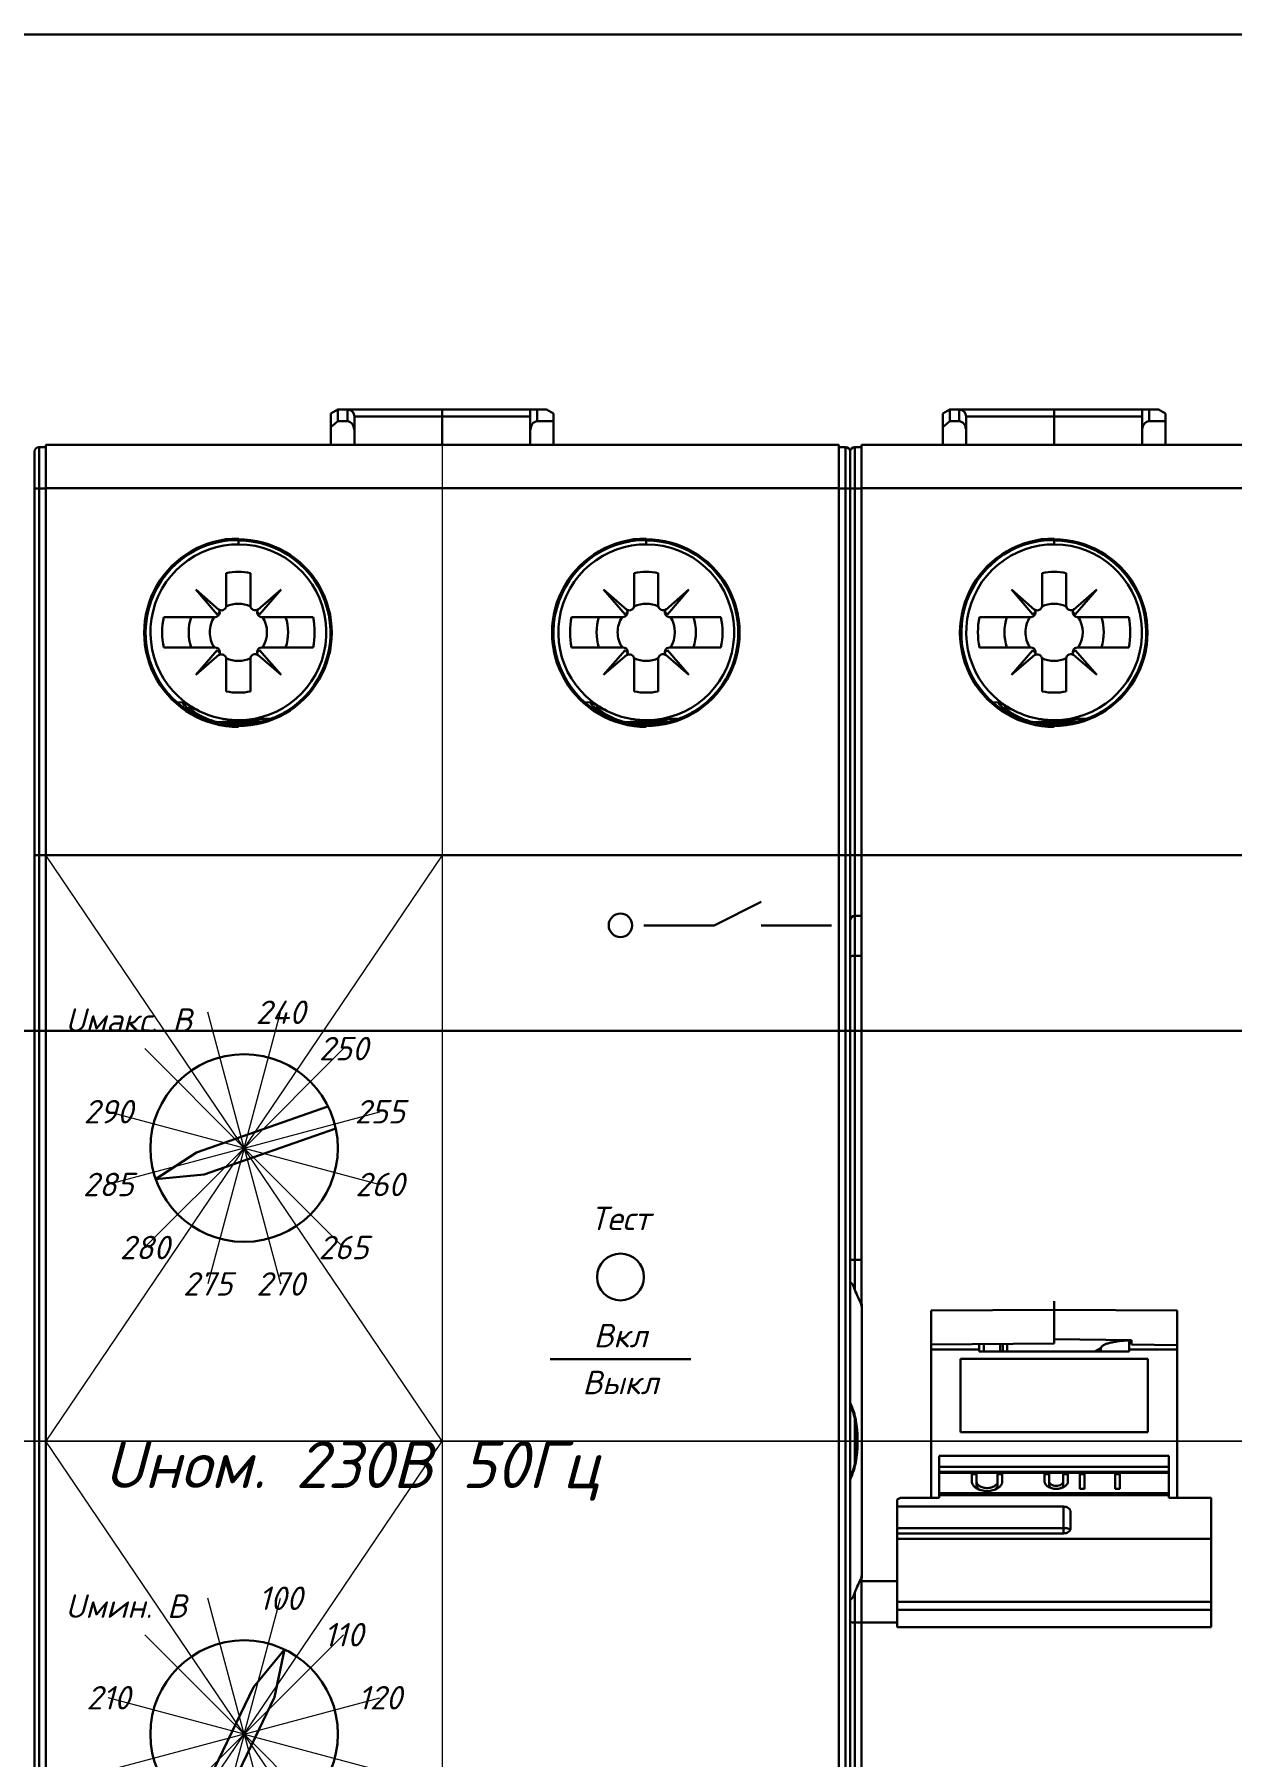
# Model space of a CAD drawing. Header units: millimetres. Extents: x 0 to 53000, y -591 to 24400.
# Drawn here: x 11550.1 to 11601.2, y 3008.4 to 3081.8 of the extents above; entities that cross this region are included whole.
import ezdxf
from ezdxf.enums import TextEntityAlignment as Align

# ---------------------------------------------------------------- set-up
doc = ezdxf.new("R2010")
doc.units = ezdxf.units.MM
doc.layers.add('КК перф 40х60', color=6, linetype='Continuous', lineweight=30)
doc.layers.add('Основная', color=7, linetype='Continuous', lineweight=30)
doc.layers.add('Привязки', color=2, linetype='Continuous', lineweight=0, plot=False, transparency=0.8)
doc.styles.add('текст', font='isocpeui.ttf')

# ---------------------------------------------------------------- blocks, each defined once
blk = doc.blocks.new('*U127')
at = {"layer": 'Привязки'}
blk.add_line((0, -2.5), (0, 3.5), dxfattribs=at)
blk = doc.blocks.new('*U128')
at = {"layer": 'Привязки', "color": 0, "linetype": 'ByBlock', "lineweight": -2, "transparency": 16777216}
blk.add_blockref('*U127', (8.945, 14.998), dxfattribs=at)
for p, rotation in [((7.696, 14.664), 30), ((10.194, 14.664), 330.0000000000001), ((6.781, 13.749), 60.00000000000001), ((11.109, 13.749), 300.0000000000001), ((6.447, 12.5), 90.00000000000001), ((6.781, 11.251), 120), ((7.696, 10.336), 150), ((11.109, 11.251), 240), ((11.443, 12.5), 270), ((10.194, 10.336), 210), ((8.945, 10.002), 180)]:
    blk.add_blockref('*U127', p, dxfattribs=dict(at, rotation=rotation))
blk = doc.blocks.new('*U125')
at = {"layer": 'Привязки'}
blk.add_line((0, -2.5), (0, 3.5), dxfattribs=at)
blk = doc.blocks.new('*U126')
at = {"layer": 'Привязки', "color": 0, "linetype": 'ByBlock', "lineweight": -2, "transparency": 16777216}
blk.add_blockref('*U125', (8.945, 14.998), dxfattribs=at)
for p, rotation in [((7.696, 14.664), 30), ((10.194, 14.664), 330.0000000000001), ((6.781, 13.749), 60.00000000000001), ((11.109, 13.749), 300.0000000000001), ((6.447, 12.5), 90.00000000000001), ((6.781, 11.251), 120), ((7.696, 10.336), 150), ((11.109, 11.251), 240), ((11.443, 12.5), 270), ((10.194, 10.336), 210), ((8.945, 10.002), 180)]:
    blk.add_blockref('*U125', p, dxfattribs=dict(at, rotation=rotation))
blk = doc.blocks.new('УЗМ')
at = {"layer": 'Основная', "linetype": 'Continuous'}
for p, q in [((12.95, 44), (12.65, 43.827)), ((12.65, 42.5), (12.65, 43.827)), ((12.95, 43.5), (12.65, 43.255)), ((12.95, 43.5), (12.95, 44)), ((21.85, 44), (12.95, 44)), ((12.95, 43.5), (13.35, 43.5)), ((13.35, 43.5), (13.35, 44)), ((13.65, 42.5), (13.65, 43.7)), ((21.15, 43.7), (13.65, 43.7)), ((17.4, 42.5), (17.4, 44)), ((21.15, 42.5), (21.15, 44)), ((21.45, 44), (21.45, 43.5)), ((21.45, 43.5), (22.15, 43.5)), ((22.15, 43.827), (21.85, 44)), ((22.15, 42.5), (22.15, 43.827)), ((0, 42.2), (0, 0)), ((0.2, 42.4), (0.2, 0)), ((0.2, 42.4), (0.49, 42.4)), ((0.49, 0), (0.49, 42.5)), ((16.91, 42.5), (0.49, 42.5)), ((34.31, 42.5), (17.89, 42.5)), ((34.31, 5.739), (34.31, 42.5)), ((34.6, 42.4), (34.31, 42.4)), ((34.6, 0), (34.6, 42.4)), ((34.8, -42.2), (34.8, 42.2)), ((0.2, 40.633), (0.49, 40.633)), ((17.4, 40.64), (0.49, 40.64)), ((34.31, 40.64), (17.4, 40.64)), ((34.6, 40.633), (34.31, 40.633)), ((8.7, 38.433), (8.353, 38.427)), ((8.7, 38.416), (8.7, 38.468)), ((8.7, 38.416), (8.7, 38.25)), ((26.1, 38.433), (25.753, 38.427)), ((26.1, 38.416), (26.1, 38.468)), ((26.1, 38.416), (26.1, 38.25)), ((8.185, 35.635), (8.185, 37.023)), ((9.215, 37.023), (9.215, 35.636)), ((25.585, 35.635), (25.585, 37.023)), ((26.615, 37.023), (26.615, 35.636)), ((6.879, 36.321), (7.798, 35.26)), ((7.87, 35.462), (6.879, 36.321)), ((10.521, 36.321), (9.529, 35.461)), ((9.602, 35.26), (10.521, 36.321)), ((24.279, 36.321), (25.198, 35.26)), ((25.27, 35.462), (24.279, 36.321)), ((27.921, 36.321), (26.929, 35.461)), ((27.002, 35.26), (27.921, 36.321)), ((7.798, 35.26), (7.904, 35.365)), ((9.496, 35.366), (9.602, 35.26)), ((25.198, 35.26), (25.304, 35.365)), ((26.896, 35.366), (27.002, 35.26)), ((5.516, 35.15), (7.704, 35.15)), ((9.695, 35.15), (11.886, 35.15)), ((22.916, 35.15), (25.104, 35.15)), ((27.095, 35.15), (29.286, 35.15)), ((7.712, 33.85), (5.516, 33.85)), ((11.886, 33.85), (9.695, 33.85)), ((25.112, 33.85), (22.916, 33.85)), ((29.286, 33.85), (27.095, 33.85)), ((7.798, 33.74), (6.879, 32.679)), ((6.879, 32.679), (7.886, 33.552)), ((7.911, 33.628), (7.798, 33.74)), ((8.185, 33.358), (8.185, 31.977)), ((9.215, 33.364), (9.215, 31.977)), ((9.602, 33.74), (9.496, 33.634)), ((9.529, 33.539), (10.521, 32.679)), ((10.521, 32.679), (9.602, 33.74)), ((25.198, 33.74), (24.279, 32.679)), ((24.279, 32.679), (25.286, 33.552)), ((25.311, 33.628), (25.198, 33.74)), ((25.585, 33.358), (25.585, 31.977)), ((26.615, 33.364), (26.615, 31.977)), ((27.002, 33.74), (26.896, 33.634)), ((26.929, 33.539), (27.921, 32.679)), ((27.921, 32.679), (27.002, 33.74)), ((6.085, 31.513), (6.333, 31.509)), ((6.928, 30.998), (6.816, 31)), ((23.485, 31.513), (23.733, 31.509)), ((24.328, 30.998), (24.216, 31)), ((7.411, 30.771), (7.341, 30.773)), ((8.7, 30.727), (7.795, 30.666)), ((8.7, 30.645), (8.076, 30.604)), ((8.7, 30.75), (8.7, 30.727)), ((8.7, 30.645), (8.7, 30.727)), ((8.7, 30.645), (9.497, 30.652)), ((8.7, 30.5), (8.7, 30.645)), ((8.895, 30.587), (8.7, 30.585)), ((10.083, 30.812), (9.627, 30.808)), ((24.811, 30.771), (24.741, 30.773)), ((26.1, 30.727), (25.195, 30.666)), ((26.1, 30.645), (25.476, 30.604)), ((26.1, 30.75), (26.1, 30.727)), ((26.1, 30.645), (26.1, 30.727)), ((26.1, 30.645), (26.897, 30.652)), ((26.1, 30.5), (26.1, 30.645)), ((26.295, 30.587), (26.1, 30.585)), ((27.483, 30.812), (27.027, 30.808)), ((0.2, 24.997), (0.49, 24.997)), ((17.4, 25), (0.49, 25)), ((34.31, 25), (17.4, 25)), ((34.6, 24.997), (34.31, 24.997)), ((0, 0), (0, -42.2)), ((0.2, 0), (0.2, -42.4)), ((0.49, -42.5), (0.49, 0)), ((34.6, -42.4), (34.6, 0)), ((34.31, -42.5), (34.31, -5.739))]:
    blk.add_line(p, q, dxfattribs=at)
at = {"layer": 'Основная'}
for p, q in [((16.91, 42.5), (17.89, 42.5)), ((34.31, -42.5), (34.31, 42.5)), ((29, 22), (31, 23)), ((26, 22), (29, 22)), ((31, 22), (34, 22)), ((6.91, 12.316), (12.522, 14.277)), ((7.24, 11.372), (12.857, 13.335)), ((5.17, 11.177), (6.91, 12.316)), ((5.17, 11.177), (7.24, 11.372)), ((22, 3.5), (28, 3.5)), ((10.665, -8.889), (9.342, -10.492)), ((10.665, -8.889), (10.243, -10.925)), ((9.342, -10.492), (6.765, -15.855)), ((10.243, -10.925), (7.669, -16.284))]:
    blk.add_line(p, q, dxfattribs=at)
at = {"layer": 'Основная', "linetype": 'Continuous'}
for points in [[(6.944, 31.019), (6.908, 31.041), (6.874, 31.062), (6.844, 31.082), (6.816, 31.101), (6.791, 31.119), (6.768, 31.135), (6.748, 31.151), (6.731, 31.164), (6.716, 31.177), (6.703, 31.187), (6.692, 31.197), (6.684, 31.204), (6.678, 31.21), (6.675, 31.214), (6.674, 31.214)], [(7.465, 30.77), (7.399, 30.795), (7.337, 30.821), (7.278, 30.846), (7.221, 30.872), (7.168, 30.897), (7.117, 30.923), (7.069, 30.947), (7.025, 30.972), (6.983, 30.996), (6.944, 31.019)], [(24.344, 31.019), (24.308, 31.041), (24.274, 31.062), (24.244, 31.082), (24.216, 31.101), (24.191, 31.119), (24.168, 31.135), (24.148, 31.151), (24.131, 31.164), (24.116, 31.177), (24.103, 31.187), (24.092, 31.197), (24.084, 31.204), (24.078, 31.21), (24.075, 31.214), (24.074, 31.214)], [(24.865, 30.77), (24.799, 30.795), (24.737, 30.821), (24.678, 30.846), (24.621, 30.872), (24.568, 30.897), (24.517, 30.923), (24.469, 30.947), (24.425, 30.972), (24.383, 30.996), (24.344, 31.019)], [(7.605, 30.722), (7.533, 30.746), (7.465, 30.77)], [(8.7, 30.547), (8.611, 30.549), (8.502, 30.554), (8.397, 30.561), (8.296, 30.572), (8.198, 30.585), (8.103, 30.599), (8.012, 30.616), (7.924, 30.635), (7.839, 30.655), (7.758, 30.676), (7.68, 30.698), (7.605, 30.722)], [(25.005, 30.722), (24.933, 30.746), (24.865, 30.77)], [(26.1, 30.547), (26.011, 30.549), (25.902, 30.554), (25.797, 30.561), (25.696, 30.572), (25.598, 30.585), (25.503, 30.599), (25.412, 30.616), (25.324, 30.635), (25.239, 30.655), (25.158, 30.676), (25.08, 30.698), (25.005, 30.722)]]:
    blk.add_lwpolyline(points, dxfattribs=at)
at = {"layer": 'Основная'}
for centre, radius in [((25, 22), 0.5), ((8.945, 12.5), 4), ((25, 7), 1), ((8.946, -12.497), 4)]:
    blk.add_circle(centre, radius, dxfattribs=at)
at = {"layer": 'Основная', "linetype": 'Continuous'}
for centre, radius, start, end in [((13.35, 43.7), 0.3, 0, 90), ((0.2, 42.2), 0.2, 90, 180), ((0.2, 42.2), 0.2, 98.02144, 100.1321), ((34.6, 42.2), 0.2, 0, 90), ((8.7, 34.5), 3.75, 270, 237.51056), ((26.1, 34.5), 3.75, 270, 237.51056), ((8.7, 34.5), 2.575, 78.46304, 101.53696), ((26.1, 34.5), 2.575, 78.46304, 101.53696), ((7.704, 35.35), 0.2, 270, 45.43869), ((7.985, 35.635), 0.2, 225.43869, 0), ((8.7, 34.5), 1.22, 65.03079, 114.96921), ((9.415, 35.636), 0.2, 180, 314.427), ((9.695, 35.35), 0.2, 134.427, 270), ((25.104, 35.35), 0.2, 270, 45.43869), ((25.385, 35.635), 0.2, 225.43869, 0), ((26.1, 34.5), 1.22, 65.03079, 114.96921), ((26.815, 35.636), 0.2, 180, 314.427), ((27.095, 35.35), 0.2, 134.427, 270), ((8.7, 34.5), 3.25, 168.46304, 191.53696), ((8.7, 34.5), 2.119, 162.13907, 197.86093), ((8.7, 34.5), 1.22, 147.80605, 180), ((8.7, 34.5), 1.22, 327.80605, 32.19395), ((8.7, 34.5), 2.119, 342.13907, 17.86093), ((8.7, 34.5), 3.251, 348.46772, 11.53228), ((26.1, 34.5), 3.25, 168.46304, 191.53696), ((26.1, 34.5), 2.119, 162.13907, 197.86093), ((26.1, 34.5), 1.22, 147.80605, 180), ((26.1, 34.5), 1.22, 327.80605, 32.19395), ((26.1, 34.5), 2.119, 342.13907, 17.86093), ((26.1, 34.5), 3.251, 348.46772, 11.53228), ((8.7, 34.5), 1.22, 180, 212.19395), ((7.712, 33.65), 0.2, 313.08205, 90), ((9.695, 33.65), 0.2, 90, 225.573), ((26.1, 34.5), 1.22, 180, 212.19395), ((25.112, 33.65), 0.2, 313.08205, 90), ((27.095, 33.65), 0.2, 90, 225.573), ((7.985, 33.358), 0.2, 0, 133.08205), ((8.7, 34.5), 1.22, 245.03079, 294.96921), ((9.415, 33.364), 0.2, 45.573, 180), ((25.385, 33.358), 0.2, 0, 133.08205), ((26.1, 34.5), 1.22, 245.03079, 294.96921), ((26.815, 33.364), 0.2, 45.573, 180), ((8.7, 34.5), 2.575, 258.46304, 281.53696), ((26.1, 34.5), 2.575, 258.46304, 281.53696), ((8.7, 34.5), 3.75, 237.51022, 270), ((26.1, 34.5), 3.75, 237.51022, 270), ((8.658, 33.987), 3.432, 248.4437, 251.06132), ((8.724, 34.255), 3.709, 269.09485, 269.62687), ((26.058, 33.987), 3.432, 248.4437, 251.06132), ((26.124, 34.255), 3.709, 269.09485, 269.62687)]:
    blk.add_arc(centre, radius, start, end, dxfattribs=at)
for centre, major_axis, ratio, start_param, end_param in [((13.35, 43.076), (0, 0.424), 0.707107, -1.570796, 0), ((21.45, 43.076), (0, -0.424), 0.707107, 3.141593, 4.712389), ((8.704, 34.482), (-0.962, 3.843), 0.999989, -0.244062, 2.364686), ((8.7, 34.482), (0, 4.018), 0.99999, 0, 3.141593), ((8.7, 34.484), (0, 3.984), 0.999992, -3.141593, 0), ((8.698, 34.484), (0.488, 3.901), 0.999992, -2.464465, 0.123964), ((26.104, 34.482), (-0.962, 3.843), 0.999989, -0.244062, 2.364686), ((26.1, 34.482), (0, 4.018), 0.99999, 0, 3.141593), ((26.1, 34.484), (0, 3.984), 0.999992, -3.141593, 0), ((26.098, 34.484), (0.488, 3.901), 0.999992, -2.464465, 0.123964), ((8.693, 34.14), (0.075, 3.606), 0.995002, 2.648644, 2.797291), ((26.093, 34.14), (0.075, 3.606), 0.995002, 2.648644, 2.797291)]:
    blk.add_ellipse(centre, major_axis=major_axis, ratio=ratio, start_param=start_param, end_param=end_param, dxfattribs=at)
for points, knots in [([(0, 40.619), (0, 40.619), (0.001, 40.62), (0.004, 40.622), (0.009, 40.623), (0.019, 40.625), (0.036, 40.627), (0.06, 40.629), (0.09, 40.63), (0.124, 40.632), (0.161, 40.632), (0.187, 40.633), (0.2, 40.633)], [0, 0, 0, 0, 0.008294, 0.024077, 0.048626, 0.082035, 0.174467, 0.298258, 0.448803, 0.620399, 0.806492, 1, 1, 1, 1]), ([(34.8, 40.619), (34.8, 40.619), (34.799, 40.62), (34.796, 40.622), (34.791, 40.623), (34.781, 40.625), (34.764, 40.627), (34.74, 40.629), (34.71, 40.63), (34.676, 40.632), (34.639, 40.632), (34.613, 40.633), (34.6, 40.633)], [0, 0, 0, 0, 0.008294, 0.024077, 0.048626, 0.082035, 0.174467, 0.298258, 0.448803, 0.620399, 0.806492, 1, 1, 1, 1]), ([(6.333, 31.509), (6.331, 31.509), (6.327, 31.509), (6.323, 31.507), (6.32, 31.504), (6.319, 31.499), (6.319, 31.494), (6.321, 31.487), (6.325, 31.479), (6.333, 31.466), (6.346, 31.447), (6.368, 31.421), (6.396, 31.391), (6.43, 31.357), (6.471, 31.32), (6.537, 31.263), (6.635, 31.186), (6.772, 31.091), (6.874, 31.029), (6.928, 30.998)], [0, 0, 0, 0, 0.007018, 0.012553, 0.017389, 0.022644, 0.029231, 0.037639, 0.048102, 0.06074, 0.092744, 0.133867, 0.184095, 0.243299, 0.311264, 0.3877, 0.564453, 0.769976, 1, 1, 1, 1]), ([(6.686, 31.337), (6.642, 31.36), (6.579, 31.393), (6.501, 31.435), (6.453, 31.46), (6.413, 31.481), (6.379, 31.496), (6.354, 31.505), (6.339, 31.509), (6.333, 31.509)], [0, 0, 0, 0, 0.379747, 0.538845, 0.676267, 0.791342, 0.883621, 0.952977, 1, 1, 1, 1]), ([(6.669, 31.211), (6.661, 31.218), (6.645, 31.232), (6.625, 31.252), (6.61, 31.269), (6.599, 31.283), (6.593, 31.294), (6.591, 31.301), (6.59, 31.305), (6.591, 31.308), (6.594, 31.311), (6.597, 31.312), (6.6, 31.313), (6.601, 31.313)], [0, 0, 0, 0, 0.240117, 0.4434, 0.609549, 0.738805, 0.832444, 0.867128, 0.895132, 0.918769, 0.941698, 0.967862, 1, 1, 1, 1]), ([(6.601, 31.313), (6.604, 31.313), (6.61, 31.313), (6.626, 31.31), (6.652, 31.303), (6.689, 31.29), (6.734, 31.271), (6.789, 31.248), (6.878, 31.209), (6.949, 31.178), (7, 31.158)], [0, 0, 0, 0, 0.019291, 0.044246, 0.111993, 0.203835, 0.319392, 0.457899, 0.618335, 1, 1, 1, 1]), ([(7.397, 30.795), (7.315, 30.828), (7.162, 30.895), (6.957, 31.006), (6.814, 31.098), (6.723, 31.166), (6.686, 31.196), (6.669, 31.211)], [0, 0, 0, 0, 0.31596, 0.595391, 0.826826, 0.921237, 1, 1, 1, 1]), ([(7.538, 30.718), (7.536, 30.718), (7.532, 30.718), (7.522, 30.72), (7.506, 30.724), (7.485, 30.729), (7.461, 30.736), (7.436, 30.743), (7.401, 30.753), (7.357, 30.768), (7.302, 30.786), (7.247, 30.806), (7.192, 30.827), (7.117, 30.856), (7.024, 30.897), (6.913, 30.949), (6.803, 31.006), (6.731, 31.046), (6.696, 31.067)], [0, 0, 0, 0, 0.005458, 0.013291, 0.03389, 0.058559, 0.085593, 0.114115, 0.143649, 0.204724, 0.267565, 0.331589, 0.39648, 0.46205, 0.594753, 0.729025, 0.864326, 1, 1, 1, 1]), ([(8.821, 30.586), (8.903, 30.586), (9.07, 30.594), (9.402, 30.629), (9.817, 30.715), (10.304, 30.886), (10.613, 31.047), (10.762, 31.138)], [0, 0, 0, 0, 0.121776, 0.244126, 0.491017, 0.74288, 1, 1, 1, 1]), ([(23.733, 31.509), (23.731, 31.509), (23.727, 31.509), (23.723, 31.507), (23.72, 31.504), (23.719, 31.499), (23.719, 31.494), (23.721, 31.487), (23.725, 31.479), (23.733, 31.466), (23.746, 31.447), (23.768, 31.421), (23.796, 31.391), (23.83, 31.357), (23.871, 31.32), (23.937, 31.263), (24.035, 31.186), (24.172, 31.091), (24.274, 31.029), (24.328, 30.998)], [0, 0, 0, 0, 0.007018, 0.012553, 0.017389, 0.022644, 0.029231, 0.037639, 0.048102, 0.06074, 0.092744, 0.133867, 0.184095, 0.243299, 0.311264, 0.3877, 0.564453, 0.769976, 1, 1, 1, 1]), ([(24.086, 31.337), (24.042, 31.36), (23.979, 31.393), (23.901, 31.435), (23.853, 31.46), (23.813, 31.481), (23.779, 31.496), (23.754, 31.505), (23.739, 31.509), (23.733, 31.509)], [0, 0, 0, 0, 0.379747, 0.538845, 0.676267, 0.791342, 0.883621, 0.952977, 1, 1, 1, 1]), ([(24.069, 31.211), (24.061, 31.218), (24.045, 31.232), (24.025, 31.252), (24.01, 31.269), (23.999, 31.283), (23.993, 31.294), (23.991, 31.301), (23.99, 31.305), (23.991, 31.308), (23.994, 31.311), (23.997, 31.312), (24, 31.313), (24.001, 31.313)], [0, 0, 0, 0, 0.240117, 0.4434, 0.609549, 0.738805, 0.832444, 0.867128, 0.895132, 0.918769, 0.941698, 0.967862, 1, 1, 1, 1]), ([(24.001, 31.313), (24.004, 31.313), (24.01, 31.313), (24.026, 31.31), (24.052, 31.303), (24.089, 31.29), (24.134, 31.271), (24.189, 31.248), (24.278, 31.209), (24.349, 31.178), (24.4, 31.158)], [0, 0, 0, 0, 0.019291, 0.044246, 0.111993, 0.203835, 0.319392, 0.457899, 0.618335, 1, 1, 1, 1]), ([(24.797, 30.795), (24.715, 30.828), (24.562, 30.895), (24.357, 31.006), (24.214, 31.098), (24.123, 31.166), (24.086, 31.196), (24.069, 31.211)], [0, 0, 0, 0, 0.31596, 0.595391, 0.826826, 0.921237, 1, 1, 1, 1]), ([(24.938, 30.718), (24.936, 30.718), (24.932, 30.718), (24.922, 30.72), (24.906, 30.724), (24.885, 30.729), (24.861, 30.736), (24.836, 30.743), (24.801, 30.753), (24.757, 30.768), (24.702, 30.786), (24.647, 30.806), (24.592, 30.827), (24.517, 30.856), (24.424, 30.897), (24.313, 30.949), (24.203, 31.006), (24.131, 31.046), (24.096, 31.067)], [0, 0, 0, 0, 0.005458, 0.013291, 0.03389, 0.058559, 0.085593, 0.114115, 0.143649, 0.204724, 0.267565, 0.331589, 0.39648, 0.46205, 0.594753, 0.729025, 0.864326, 1, 1, 1, 1]), ([(26.221, 30.586), (26.303, 30.586), (26.47, 30.594), (26.802, 30.629), (27.217, 30.715), (27.704, 30.886), (28.013, 31.047), (28.162, 31.138)], [0, 0, 0, 0, 0.121776, 0.244126, 0.491017, 0.74288, 1, 1, 1, 1]), ([(7.411, 30.771), (7.419, 30.768), (7.434, 30.762), (7.457, 30.753), (7.475, 30.746), (7.49, 30.741), (7.5, 30.737), (7.509, 30.733), (7.518, 30.73), (7.525, 30.726), (7.531, 30.724), (7.535, 30.722), (7.537, 30.721), (7.538, 30.72), (7.539, 30.719), (7.54, 30.719), (7.54, 30.718), (7.539, 30.718), (7.538, 30.718), (7.538, 30.718)], [0, 0, 0, 0, 0.177438, 0.349744, 0.514857, 0.593714, 0.669295, 0.740714, 0.806733, 0.865693, 0.915298, 0.935731, 0.952732, 0.965958, 0.975151, 0.98038, 0.983704, 0.989826, 1, 1, 1, 1]), ([(8.666, 30.547), (8.471, 30.55), (8.09, 30.586), (7.72, 30.681), (7.544, 30.741)], [0, 0, 0, 0, 0.512397, 1, 1, 1, 1]), ([(9.627, 30.808), (9.62, 30.808), (9.603, 30.807), (9.573, 30.803), (9.537, 30.798), (9.475, 30.79), (9.385, 30.777), (9.266, 30.761), (9.134, 30.747), (8.944, 30.732), (8.798, 30.727), (8.7, 30.727)], [0, 0, 0, 0, 0.023304, 0.05548, 0.095738, 0.143181, 0.255996, 0.387171, 0.531126, 0.683471, 1, 1, 1, 1]), ([(8.7, 30.645), (8.761, 30.645), (8.882, 30.648), (9.059, 30.663), (9.202, 30.683), (9.309, 30.702), (9.383, 30.718), (9.45, 30.734), (9.502, 30.748), (9.538, 30.759), (9.562, 30.767), (9.583, 30.774), (9.601, 30.78), (9.617, 30.787), (9.628, 30.792), (9.636, 30.796), (9.641, 30.799), (9.643, 30.801), (9.645, 30.804), (9.644, 30.806), (9.642, 30.807), (9.64, 30.807), (9.635, 30.808), (9.63, 30.808), (9.627, 30.808)], [0, 0, 0, 0, 0.186183, 0.368913, 0.543145, 0.625037, 0.702028, 0.772811, 0.835875, 0.863994, 0.889549, 0.912325, 0.932118, 0.948739, 0.962035, 0.971902, 0.975546, 0.978354, 0.981777, 0.98313, 0.984932, 0.987454, 0.990789, 1, 1, 1, 1]), ([(8.7, 30.585), (8.721, 30.586), (8.761, 30.586), (8.801, 30.585), (8.821, 30.586)], [0, 0, 0, 0, 0.516289, 1, 1, 1, 1]), ([(24.811, 30.771), (24.819, 30.768), (24.834, 30.762), (24.857, 30.753), (24.875, 30.746), (24.89, 30.741), (24.9, 30.737), (24.909, 30.733), (24.918, 30.73), (24.925, 30.726), (24.931, 30.724), (24.935, 30.722), (24.937, 30.721), (24.938, 30.72), (24.939, 30.719), (24.94, 30.719), (24.94, 30.718), (24.939, 30.718), (24.938, 30.718), (24.938, 30.718)], [0, 0, 0, 0, 0.177438, 0.349744, 0.514857, 0.593714, 0.669295, 0.740714, 0.806733, 0.865693, 0.915298, 0.935731, 0.952732, 0.965958, 0.975151, 0.98038, 0.983704, 0.989826, 1, 1, 1, 1]), ([(26.066, 30.547), (25.871, 30.55), (25.49, 30.586), (25.12, 30.681), (24.944, 30.741)], [0, 0, 0, 0, 0.512397, 1, 1, 1, 1]), ([(27.027, 30.808), (27.02, 30.808), (27.003, 30.807), (26.973, 30.803), (26.937, 30.798), (26.875, 30.79), (26.785, 30.777), (26.666, 30.761), (26.534, 30.747), (26.344, 30.732), (26.198, 30.727), (26.1, 30.727)], [0, 0, 0, 0, 0.023304, 0.05548, 0.095738, 0.143181, 0.255996, 0.387171, 0.531126, 0.683471, 1, 1, 1, 1]), ([(26.1, 30.645), (26.161, 30.645), (26.282, 30.648), (26.459, 30.663), (26.602, 30.683), (26.709, 30.702), (26.783, 30.718), (26.85, 30.734), (26.902, 30.748), (26.938, 30.759), (26.962, 30.767), (26.983, 30.774), (27.001, 30.78), (27.017, 30.787), (27.028, 30.792), (27.036, 30.796), (27.041, 30.799), (27.043, 30.801), (27.045, 30.804), (27.044, 30.806), (27.042, 30.807), (27.04, 30.807), (27.035, 30.808), (27.03, 30.808), (27.027, 30.808)], [0, 0, 0, 0, 0.186183, 0.368913, 0.543145, 0.625037, 0.702028, 0.772811, 0.835875, 0.863994, 0.889549, 0.912325, 0.932118, 0.948739, 0.962035, 0.971902, 0.975546, 0.978354, 0.981777, 0.98313, 0.984932, 0.987454, 0.990789, 1, 1, 1, 1]), ([(26.1, 30.585), (26.121, 30.586), (26.161, 30.586), (26.201, 30.585), (26.221, 30.586)], [0, 0, 0, 0, 0.516289, 1, 1, 1, 1]), ([(0, 24.99), (0, 24.99), (0.002, 24.99), (0.004, 24.991), (0.009, 24.992), (0.016, 24.992), (0.024, 24.993), (0.034, 24.993), (0.046, 24.994), (0.064, 24.995), (0.09, 24.995), (0.124, 24.996), (0.161, 24.996), (0.187, 24.997), (0.2, 24.997)], [0, 0, 0, 0, 0.005895, 0.020644, 0.044651, 0.077778, 0.119734, 0.170138, 0.228512, 0.294299, 0.445542, 0.618083, 0.805291, 1, 1, 1, 1]), ([(34.8, 24.99), (34.8, 24.99), (34.798, 24.99), (34.796, 24.991), (34.791, 24.992), (34.784, 24.992), (34.776, 24.993), (34.766, 24.993), (34.754, 24.994), (34.736, 24.995), (34.71, 24.995), (34.676, 24.996), (34.639, 24.996), (34.613, 24.997), (34.6, 24.997)], [0, 0, 0, 0, 0.005889, 0.020641, 0.044648, 0.077774, 0.119731, 0.170135, 0.228509, 0.294297, 0.44554, 0.618082, 0.805291, 1, 1, 1, 1])]:
    blk.add_open_spline(points, degree=3, knots=knots, dxfattribs=at)
at = {"layer": 'Привязки'}
for p, q in [((17.4, 42.5), (17.4, -40.64)), ((17.4, 25), (0.49, 0)), ((17.4, 0), (0.49, 24.997)), ((0, 0), (34.8, 0)), ((17.4, -25), (0.49, 0)), ((0.49, -24.997), (17.4, 0))]:
    blk.add_line(p, q, dxfattribs=at)
at = {"layer": 'Привязки', "rotation": 15}
for name, p in [('*U128', (3.539, -1.89)), ('*U126', (3.54, -26.887))]:
    blk.add_blockref(name, p, dxfattribs=at)
at = {"layer": 'Основная', "style": 'текст'}
for s, width, heights, insert, char_height, attachment_point in [('Uмакс. В', 6.61561, [1.676], (1.313, 18.457), 1, 1), ('240', 2.62674, [1.245], (10.497, 18.293), 1, 5), ('250', 2.62674, [1.245], (13.186, 16.741), 1, 5), ('290', 2.62674, [1.245], (3.151, 14.052), 1, 5), ('255', 2.62674, [1.245], (14.738, 14.052), 1, 5), ('285', 2.62674, [1.245], (3.151, 10.947), 1, 5), ('260', 2.62674, [1.245], (14.738, 10.947), 1, 5), ('Тест', 6.61561, [1.676], (25, 9), 1, 8), ('280', 2.62674, [1.245], (4.703, 8.258), 1, 5), ('265', 2.62674, [1.245], (13.186, 8.258), 1, 5), ('275', 2.62674, [1.245], (7.392, 6.705), 1, 5), ('270', 2.62674, [1.245], (10.497, 6.705), 1, 5), ('Вкл', 4.98104, [1], (25, 5), 1, 2), ('Выкл', 4.98104, [1], (25, 3), 1, 2), ('Uном. 230В 50Гц', 22.19423, [3.299], (2.961, 0), 2, 1), ('Uмин. В', 6.61561, [1.676], (1.313, -6.54), 1, 1), ('100', 2.62674, [1.245], (10.497, -6.704), 1, 5), ('110', 2.62674, [1.245], (13.186, -8.257), 1, 5), ('210', 2.62674, [1.245], (3.151, -10.946), 1, 5), ('120', 2.62674, [1.245], (14.739, -10.946), 1, 5)]:
    blk.add_mtext_dynamic_manual_height_columns(s, width=width, gutter_width=200, heights=heights, dxfattribs=dict(at, insert=insert, char_height=char_height, attachment_point=attachment_point))
blk.add_attdef('№', text='', height=20, dxfattribs=at).set_placement((17.375, -58.946), align=Align.MIDDLE_CENTER)
blk = doc.blocks.new('АВДТ QFD')
at = {"layer": 'Основная', "linetype": 'Continuous'}
for p, q in [((4.25, 44), (3.95, 43.827)), ((3.95, 42.5), (3.95, 43.827)), ((4.25, 43.5), (3.95, 43.255)), ((4.25, 43.5), (4.25, 44)), ((13.15, 44), (4.25, 44)), ((4.25, 43.5), (4.65, 43.5)), ((4.65, 43.5), (4.65, 44)), ((4.95, 42.5), (4.95, 43.7)), ((12.45, 43.7), (4.95, 43.7)), ((8.7, 42.5), (8.7, 44)), ((12.45, 42.5), (12.45, 44)), ((12.75, 44), (12.75, 43.5)), ((12.75, 43.5), (13.45, 43.5)), ((13.45, 43.827), (13.15, 44)), ((13.45, 42.5), (13.45, 43.827)), ((0, 42.2), (0, 6.606)), ((0.2, 42.4), (0.2, 6.455)), ((0.2, 42.4), (0.49, 42.4)), ((0.49, 5.739), (0.49, 42.5)), ((17.89, 42.5), (0.49, 42.5)), ((0.2, 40.633), (0.49, 40.633)), ((17.89, 40.64), (0.49, 40.64)), ((8.7, 38.433), (8.353, 38.427)), ((8.7, 38.416), (8.7, 38.468)), ((8.7, 38.416), (8.7, 38.25)), ((8.185, 35.635), (8.185, 37.023)), ((9.215, 37.023), (9.215, 35.636)), ((6.879, 36.321), (7.798, 35.26)), ((7.87, 35.462), (6.879, 36.321)), ((10.521, 36.321), (9.529, 35.461)), ((9.602, 35.26), (10.521, 36.321)), ((7.798, 35.26), (7.904, 35.365)), ((9.496, 35.366), (9.602, 35.26)), ((5.516, 35.15), (7.704, 35.15)), ((9.695, 35.15), (11.886, 35.15)), ((7.712, 33.85), (5.516, 33.85)), ((11.886, 33.85), (9.695, 33.85)), ((7.798, 33.74), (6.879, 32.679)), ((6.879, 32.679), (7.886, 33.552)), ((7.911, 33.628), (7.798, 33.74)), ((8.185, 33.358), (8.185, 31.977)), ((9.215, 33.364), (9.215, 31.977)), ((9.602, 33.74), (9.496, 33.634)), ((9.529, 33.539), (10.521, 32.679)), ((10.521, 32.679), (9.602, 33.74)), ((6.085, 31.513), (6.333, 31.509)), ((6.928, 30.998), (6.816, 31)), ((7.411, 30.771), (7.341, 30.773)), ((8.7, 30.727), (7.795, 30.666)), ((8.7, 30.645), (8.076, 30.604)), ((8.7, 30.75), (8.7, 30.727)), ((8.7, 30.645), (8.7, 30.727)), ((8.7, 30.645), (9.497, 30.652)), ((8.7, 30.5), (8.7, 30.645)), ((8.895, 30.587), (8.7, 30.585)), ((10.083, 30.812), (9.627, 30.808)), ((0.2, 24.997), (0.49, 24.997)), ((34.31, 25), (0.49, 25)), ((0.2, 22.4), (0.49, 22.4)), ((0.2, 20.697), (0.49, 20.697)), ((0.2, 7.731), (0.49, 7.731)), ((0, -6.606), (0, 6.606)), ((0.449, 5.882), (0.49, 5.882)), ((8.7, 5.974), (8.7, 4.165)), ((0.5, -5.726), (0.5, 5.726)), ((8.7, 5.595), (3.45, 5.569)), ((3.45, -2.42), (3.45, 5.569)), ((13.95, 5.569), (8.7, 5.595)), ((13.95, -2.42), (13.95, 5.569)), ((3.45, 4.114), (8.7, 4.165)), ((3.45, 3.909), (5.5, 3.909)), ((5.5, 4.134), (5.5, 3.909)), ((5.5, 3.909), (5.5, 3.829)), ((5.5, 3.829), (11.9, 3.829)), ((5.7, 4.136), (5.7, 3.829)), ((6.4, 4.143), (6.4, 3.829)), ((6.512, 4.144), (6.512, 3.829)), ((6.7, 4.146), (6.7, 3.829)), ((12, 4.309), (8.7, 4.345)), ((10.45, 3.829), (10.7, 3.963)), ((10.7, 3.964), (10.7, 3.829)), ((11.9, 4.31), (11.9, 3.909)), ((11.9, 3.909), (11.9, 3.829)), ((11.9, 3.909), (13.95, 3.909)), ((12, 4.115), (12, 4.309)), ((13.95, 4.096), (12, 4.115)), ((4.7, 3.506), (12.7, 3.506)), ((4.7, 3.506), (4.7, 0.384)), ((12.7, 3.506), (12.7, 0.384)), ((0.203, -0.958), (0.203, 0.958)), ((4.7, 0.384), (12.7, 0.384)), ((13.6, -0.629), (3.8, -0.629)), ((3.8, -1.36), (3.8, -0.629)), ((13.6, -1.36), (13.6, -0.629)), ((13.6, -1.094), (3.8, -1.094)), ((13.6, -1.309), (3.8, -1.309)), ((3.8, -1.36), (5.19, -1.36)), ((3.8, -2.216), (3.8, -1.36)), ((5.19, -1.36), (5.19, -1.718)), ((5.19, -1.408), (5.39, -1.408)), ((5.39, -1.36), (6.29, -1.36)), ((5.39, -1.718), (5.39, -1.36)), ((6.29, -1.36), (6.29, -1.718)), ((6.29, -1.408), (6.49, -1.408)), ((6.49, -1.36), (8.29, -1.36)), ((6.49, -1.718), (6.49, -1.36)), ((8.29, -1.36), (8.29, -1.718)), ((8.29, -1.408), (8.49, -1.408)), ((8.49, -1.36), (9.09, -1.36)), ((8.49, -1.718), (8.49, -1.36)), ((9.09, -1.36), (9.09, -1.718)), ((9.09, -1.408), (9.29, -1.408)), ((9.29, -1.36), (9.8, -1.36)), ((9.29, -1.718), (9.29, -1.36)), ((9.8, -1.36), (9.8, -2.034)), ((9.8, -1.408), (10, -1.408)), ((10, -1.36), (11.3, -1.36)), ((10, -2.034), (10, -1.36)), ((11.3, -1.36), (11.3, -2.034)), ((11.3, -1.408), (11.5, -1.408)), ((11.5, -2.034), (11.5, -1.36)), ((11.5, -1.36), (13.6, -1.36)), ((13.6, -1.36), (13.6, -2.216)), ((5.39, -1.718), (5.39, -1.873)), ((6.29, -1.718), (6.29, -1.873)), ((8.49, -1.718), (8.49, -1.873)), ((9.09, -1.718), (9.09, -1.873)), ((9.8, -2.034), (10, -2.034)), ((11.3, -2.034), (11.5, -2.034)), ((2.152, -2.42), (2, -2.488)), ((2, -2.488), (2, -2.792)), ((2, -2.792), (9.1, -2.792)), ((2, -7.933), (2, -2.792)), ((2.152, -2.42), (3.8, -2.42)), ((13.6, -2.216), (3.8, -2.216)), ((3.8, -2.42), (3.8, -2.216)), ((13.6, -2.302), (3.8, -2.302)), ((9.1, -3.936), (9.1, -2.792)), ((13.6, -2.216), (13.6, -2.42)), ((15.4, -2.42), (13.6, -2.42)), ((9.4, -3.021), (9.4, -3.725)), ((2, -3.708), (9.1, -3.708)), ((2, -3.936), (9.1, -3.936)), ((15.4, -4.164), (2, -4.164)), ((0.49, -42.5), (0.49, -5.739)), ((0, -6.606), (0, -42.2)), ((0.2, -6.455), (0.2, -42.4)), ((0.449, -5.882), (0.49, -5.882)), ((2, -5.974), (0.49, -5.974)), ((15.4, -6.861), (2, -6.861)), ((15.4, -7.2), (2, -7.2)), ((0.2, -7.731), (0.49, -7.731)), ((2, -7.735), (0.49, -7.735)), ((15.4, -7.933), (2, -7.933))]:
    blk.add_line(p, q, dxfattribs=at)
at = {"layer": 'Основная'}
blk.add_line((15.4, -2.42), (15.4, -7.933), dxfattribs=at)
at = {"layer": 'Основная', "linetype": 'Continuous'}
for points in [[(6.944, 31.019), (6.908, 31.041), (6.874, 31.062), (6.844, 31.082), (6.816, 31.101), (6.791, 31.119), (6.768, 31.135), (6.748, 31.151), (6.731, 31.164), (6.716, 31.177), (6.703, 31.187), (6.692, 31.197), (6.684, 31.204), (6.678, 31.21), (6.675, 31.214), (6.674, 31.214)], [(7.465, 30.77), (7.399, 30.795), (7.337, 30.821), (7.278, 30.846), (7.221, 30.872), (7.168, 30.897), (7.117, 30.923), (7.069, 30.947), (7.025, 30.972), (6.983, 30.996), (6.944, 31.019)], [(7.605, 30.722), (7.533, 30.746), (7.465, 30.77)], [(8.7, 30.547), (8.611, 30.549), (8.502, 30.554), (8.397, 30.561), (8.296, 30.572), (8.198, 30.585), (8.103, 30.599), (8.012, 30.616), (7.924, 30.635), (7.839, 30.655), (7.758, 30.676), (7.68, 30.698), (7.605, 30.722)], [(0.032, 1.449), (0.058, 1.391), (0.121, 1.236), (0.171, 1.081), (0.211, 0.927), (0.241, 0.773), (0.265, 0.619), (0.282, 0.463), (0.293, 0.306), (0.3, 0.146), (0.302, 0)], [(0.302, 0), (0.3, -0.144), (0.293, -0.304), (0.282, -0.462), (0.265, -0.617), (0.242, -0.772), (0.211, -0.926), (0.171, -1.08), (0.121, -1.234), (0.059, -1.39), (0.032, -1.449)]]:
    blk.add_lwpolyline(points, dxfattribs=at)
for centre, radius, start, end in [((4.65, 43.7), 0.3, 0, 90), ((0.2, 42.2), 0.2, 90, 180), ((0.2, 42.2), 0.2, 98.02144, 100.1321), ((8.7, 34.5), 3.75, 270, 237.51056), ((8.7, 34.5), 2.575, 78.46304, 101.53696), ((7.704, 35.35), 0.2, 270, 45.43869), ((7.985, 35.635), 0.2, 225.43869, 0), ((8.7, 34.5), 1.22, 65.03079, 114.96921), ((9.415, 35.636), 0.2, 180, 314.427), ((9.695, 35.35), 0.2, 134.427, 270), ((8.7, 34.5), 3.25, 168.46304, 191.53696), ((8.7, 34.5), 2.119, 162.13907, 197.86093), ((8.7, 34.5), 1.22, 147.80605, 180), ((8.7, 34.5), 1.22, 327.80605, 32.19395), ((8.7, 34.5), 2.119, 342.13907, 17.86093), ((8.7, 34.5), 3.251, 348.46772, 11.53228), ((8.7, 34.5), 1.22, 180, 212.19395), ((7.712, 33.65), 0.2, 313.08205, 90), ((9.695, 33.65), 0.2, 90, 225.573), ((7.985, 33.358), 0.2, 0, 133.08205), ((8.7, 34.5), 1.22, 245.03079, 294.96921), ((9.415, 33.364), 0.2, 45.573, 180), ((8.7, 34.5), 2.575, 258.46304, 281.53696), ((8.7, 34.5), 3.75, 237.51022, 270), ((8.658, 33.987), 3.432, 248.4437, 251.06132), ((8.724, 34.255), 3.709, 269.09485, 269.62687), ((0.2, 22.2), 0.2, 90, 180), ((-3.273, 0.061), 3.629, 25.18457, 25.58928), ((-3.272, -0.061), 3.628, 334.4106, 334.81537)]:
    blk.add_arc(centre, radius, start, end, dxfattribs=at)
for centre, major_axis, ratio, start_param, end_param in [((4.65, 43.076), (0, 0.424), 0.707107, -1.570796, 0), ((12.75, 43.076), (0, -0.424), 0.707107, 3.141593, 4.712389), ((8.704, 34.482), (-0.962, 3.843), 0.999989, -0.244062, 2.364686), ((8.7, 34.482), (0, 4.018), 0.99999, 0, 3.141593), ((8.7, 34.484), (0, 3.984), 0.999992, -3.141593, 0), ((8.698, 34.484), (0.488, 3.901), 0.999992, -2.464465, 0.123964), ((8.693, 34.14), (0.075, 3.606), 0.995002, 2.648644, 2.797291), ((9.1, -3.021), (-0.3, 0), 0.762405, -3.141593, -1.570796), ((9.1, -3.725), (-0.3, 0), 0.701661, 1.570796, 3.141593)]:
    blk.add_ellipse(centre, major_axis=major_axis, ratio=ratio, start_param=start_param, end_param=end_param, dxfattribs=at)
for points, knots in [([(0, 40.619), (0, 40.619), (0.001, 40.62), (0.004, 40.622), (0.009, 40.623), (0.019, 40.625), (0.036, 40.627), (0.06, 40.629), (0.09, 40.63), (0.124, 40.632), (0.161, 40.632), (0.187, 40.633), (0.2, 40.633)], [0, 0, 0, 0, 0.008294, 0.024077, 0.048626, 0.082035, 0.174467, 0.298258, 0.448803, 0.620399, 0.806492, 1, 1, 1, 1]), ([(6.333, 31.509), (6.331, 31.509), (6.327, 31.509), (6.323, 31.507), (6.32, 31.504), (6.319, 31.499), (6.319, 31.494), (6.321, 31.487), (6.325, 31.479), (6.333, 31.466), (6.346, 31.447), (6.368, 31.421), (6.396, 31.391), (6.43, 31.357), (6.471, 31.32), (6.537, 31.263), (6.635, 31.186), (6.772, 31.091), (6.874, 31.029), (6.928, 30.998)], [0, 0, 0, 0, 0.007018, 0.012553, 0.017389, 0.022644, 0.029231, 0.037639, 0.048102, 0.06074, 0.092744, 0.133867, 0.184095, 0.243299, 0.311264, 0.3877, 0.564453, 0.769976, 1, 1, 1, 1]), ([(6.686, 31.337), (6.642, 31.36), (6.579, 31.393), (6.501, 31.435), (6.453, 31.46), (6.413, 31.481), (6.379, 31.496), (6.354, 31.505), (6.339, 31.509), (6.333, 31.509)], [0, 0, 0, 0, 0.379747, 0.538845, 0.676267, 0.791342, 0.883621, 0.952977, 1, 1, 1, 1]), ([(6.669, 31.211), (6.661, 31.218), (6.645, 31.232), (6.625, 31.252), (6.61, 31.269), (6.599, 31.283), (6.593, 31.294), (6.591, 31.301), (6.59, 31.305), (6.591, 31.308), (6.594, 31.311), (6.597, 31.312), (6.6, 31.313), (6.601, 31.313)], [0, 0, 0, 0, 0.240117, 0.4434, 0.609549, 0.738805, 0.832444, 0.867128, 0.895132, 0.918769, 0.941698, 0.967862, 1, 1, 1, 1]), ([(6.601, 31.313), (6.604, 31.313), (6.61, 31.313), (6.626, 31.31), (6.652, 31.303), (6.689, 31.29), (6.734, 31.271), (6.789, 31.248), (6.878, 31.209), (6.949, 31.178), (7, 31.158)], [0, 0, 0, 0, 0.019291, 0.044246, 0.111993, 0.203835, 0.319392, 0.457899, 0.618335, 1, 1, 1, 1]), ([(7.397, 30.795), (7.315, 30.828), (7.162, 30.895), (6.957, 31.006), (6.814, 31.098), (6.723, 31.166), (6.686, 31.196), (6.669, 31.211)], [0, 0, 0, 0, 0.31596, 0.595391, 0.826826, 0.921237, 1, 1, 1, 1]), ([(7.538, 30.718), (7.536, 30.718), (7.532, 30.718), (7.522, 30.72), (7.506, 30.724), (7.485, 30.729), (7.461, 30.736), (7.436, 30.743), (7.401, 30.753), (7.357, 30.768), (7.302, 30.786), (7.247, 30.806), (7.192, 30.827), (7.117, 30.856), (7.024, 30.897), (6.913, 30.949), (6.803, 31.006), (6.731, 31.046), (6.696, 31.067)], [0, 0, 0, 0, 0.005458, 0.013291, 0.03389, 0.058559, 0.085593, 0.114115, 0.143649, 0.204724, 0.267565, 0.331589, 0.39648, 0.46205, 0.594753, 0.729025, 0.864326, 1, 1, 1, 1]), ([(8.821, 30.586), (8.903, 30.586), (9.07, 30.594), (9.402, 30.629), (9.817, 30.715), (10.304, 30.886), (10.613, 31.047), (10.762, 31.138)], [0, 0, 0, 0, 0.121776, 0.244126, 0.491017, 0.74288, 1, 1, 1, 1]), ([(7.411, 30.771), (7.419, 30.768), (7.434, 30.762), (7.457, 30.753), (7.475, 30.746), (7.49, 30.741), (7.5, 30.737), (7.509, 30.733), (7.518, 30.73), (7.525, 30.726), (7.531, 30.724), (7.535, 30.722), (7.537, 30.721), (7.538, 30.72), (7.539, 30.719), (7.54, 30.719), (7.54, 30.718), (7.539, 30.718), (7.538, 30.718), (7.538, 30.718)], [0, 0, 0, 0, 0.177438, 0.349744, 0.514857, 0.593714, 0.669295, 0.740714, 0.806733, 0.865693, 0.915298, 0.935731, 0.952732, 0.965958, 0.975151, 0.98038, 0.983704, 0.989826, 1, 1, 1, 1]), ([(8.666, 30.547), (8.471, 30.55), (8.09, 30.586), (7.72, 30.681), (7.544, 30.741)], [0, 0, 0, 0, 0.512397, 1, 1, 1, 1]), ([(9.627, 30.808), (9.62, 30.808), (9.603, 30.807), (9.573, 30.803), (9.537, 30.798), (9.475, 30.79), (9.385, 30.777), (9.266, 30.761), (9.134, 30.747), (8.944, 30.732), (8.798, 30.727), (8.7, 30.727)], [0, 0, 0, 0, 0.023304, 0.05548, 0.095738, 0.143181, 0.255996, 0.387171, 0.531126, 0.683471, 1, 1, 1, 1]), ([(8.7, 30.645), (8.761, 30.645), (8.882, 30.648), (9.059, 30.663), (9.202, 30.683), (9.309, 30.702), (9.383, 30.718), (9.45, 30.734), (9.502, 30.748), (9.538, 30.759), (9.562, 30.767), (9.583, 30.774), (9.601, 30.78), (9.617, 30.787), (9.628, 30.792), (9.636, 30.796), (9.641, 30.799), (9.643, 30.801), (9.645, 30.804), (9.644, 30.806), (9.642, 30.807), (9.64, 30.807), (9.635, 30.808), (9.63, 30.808), (9.627, 30.808)], [0, 0, 0, 0, 0.186183, 0.368913, 0.543145, 0.625037, 0.702028, 0.772811, 0.835875, 0.863994, 0.889549, 0.912325, 0.932118, 0.948739, 0.962035, 0.971902, 0.975546, 0.978354, 0.981777, 0.98313, 0.984932, 0.987454, 0.990789, 1, 1, 1, 1]), ([(8.7, 30.585), (8.721, 30.586), (8.761, 30.586), (8.801, 30.585), (8.821, 30.586)], [0, 0, 0, 0, 0.516289, 1, 1, 1, 1]), ([(0, 24.99), (0, 24.99), (0.002, 24.99), (0.004, 24.991), (0.009, 24.992), (0.016, 24.992), (0.024, 24.993), (0.034, 24.993), (0.046, 24.994), (0.064, 24.995), (0.09, 24.995), (0.124, 24.996), (0.161, 24.996), (0.187, 24.997), (0.2, 24.997)], [0, 0, 0, 0, 0.005895, 0.020644, 0.044651, 0.077778, 0.119734, 0.170138, 0.228512, 0.294299, 0.445542, 0.618083, 0.805291, 1, 1, 1, 1]), ([(0, 20.676), (0, 20.677), (0.001, 20.679), (0.004, 20.68), (0.009, 20.682), (0.019, 20.685), (0.036, 20.688), (0.06, 20.691), (0.09, 20.693), (0.137, 20.696), (0.174, 20.697), (0.2, 20.697)], [0, 0, 0, 0, 0.011049, 0.028326, 0.053708, 0.087568, 0.180168, 0.303483, 0.4531, 0.623445, 1, 1, 1, 1]), ([(0, 7.724), (0, 7.724), (0.002, 7.725), (0.004, 7.725), (0.009, 7.726), (0.016, 7.727), (0.024, 7.727), (0.034, 7.728), (0.046, 7.728), (0.064, 7.729), (0.09, 7.73), (0.124, 7.731), (0.161, 7.731), (0.187, 7.731), (0.2, 7.731)], [0, 0, 0, 0, 0.006112, 0.020951, 0.045011, 0.078174, 0.120154, 0.170571, 0.228947, 0.294727, 0.44592, 0.618366, 0.805443, 1, 1, 1, 1]), ([(0.2, 6.455), (0.192, 6.474), (0.177, 6.512), (0.157, 6.559), (0.141, 6.597), (0.128, 6.624), (0.114, 6.651), (0.1, 6.677), (0.088, 6.698), (0.077, 6.713), (0.069, 6.724), (0.061, 6.733), (0.051, 6.741), (0.043, 6.745), (0.035, 6.745), (0.028, 6.743), (0.019, 6.734), (0.01, 6.713), (0.002, 6.67), (0, 6.632), (0, 6.606)], [0, 0, 0, 0, 0.12543, 0.250803, 0.31323, 0.375277, 0.4367, 0.497111, 0.555848, 0.584244, 0.611678, 0.637778, 0.662035, 0.684082, 0.694716, 0.705833, 0.732341, 0.765588, 0.841215, 1, 1, 1, 1]), ([(0.449, 5.882), (0.433, 5.919), (0.397, 6), (0.31, 6.19), (0.244, 6.344), (0.2, 6.455)], [0, 0, 0, 0, 0.192809, 0.427431, 1, 1, 1, 1]), ([(0.49, 5.739), (0.488, 5.752), (0.479, 5.801), (0.464, 5.848), (0.449, 5.882)], [0, 0, 0, 0, 0.255977, 1, 1, 1, 1]), ([(0.49, 5.852), (0.492, 5.842), (0.498, 5.8), (0.5, 5.758), (0.5, 5.726)], [0, 0, 0, 0, 0.243379, 1, 1, 1, 1]), ([(10.7, 3.964), (10.7, 3.974), (10.704, 3.995), (10.722, 4.025), (10.75, 4.054), (10.789, 4.081), (10.837, 4.108), (10.896, 4.134), (10.963, 4.159), (11.071, 4.191), (11.225, 4.226), (11.43, 4.26), (11.658, 4.285), (11.817, 4.296), (11.899, 4.3)], [0, 0, 0, 0, 0.023038, 0.048867, 0.07944, 0.115865, 0.15866, 0.207997, 0.263827, 0.325959, 0.467826, 0.630351, 0.809351, 1, 1, 1, 1]), ([(0.032, 1.449), (0.021, 1.472), (0.005, 1.522), (0, 1.574), (0, 1.6)], [0, 0, 0, 0, 0.495069, 1, 1, 1, 1]), ([(0.011, 1.605), (0.038, 1.549), (0.088, 1.433), (0.153, 1.253), (0.206, 1.063), (0.247, 0.864), (0.278, 0.656), (0.307, 0.368), (0.314, 0.148), (0.314, 0)], [0, 0, 0, 0, 0.113595, 0.22929, 0.348496, 0.47193, 0.599594, 0.730886, 1, 1, 1, 1]), ([(0.314, 0), (0.314, -0.148), (0.307, -0.368), (0.278, -0.656), (0.247, -0.864), (0.206, -1.063), (0.153, -1.253), (0.088, -1.433), (0.038, -1.549), (0.011, -1.605)], [0, 0, 0, 0, 0.269114, 0.400406, 0.52807, 0.651504, 0.77071, 0.886405, 1, 1, 1, 1]), ([(0.032, -1.449), (0.021, -1.472), (0.005, -1.522), (0, -1.574), (0, -1.6)], [0, 0, 0, 0, 0.49507, 1, 1, 1, 1]), ([(5.19, -1.718), (5.19, -1.745), (5.199, -1.801), (5.238, -1.88), (5.299, -1.951), (5.381, -2.013), (5.48, -2.064), (5.632, -2.115), (5.84, -2.14), (6.048, -2.115), (6.2, -2.064), (6.299, -2.013), (6.381, -1.951), (6.442, -1.88), (6.481, -1.801), (6.49, -1.745), (6.49, -1.718)], [0, 0, 0, 0, 0.048239, 0.099057, 0.154329, 0.214927, 0.280806, 0.351215, 0.5, 0.648785, 0.719194, 0.785073, 0.845671, 0.900943, 0.951761, 1, 1, 1, 1]), ([(5.39, -1.718), (5.39, -1.737), (5.396, -1.775), (5.423, -1.83), (5.466, -1.879), (5.522, -1.922), (5.591, -1.957), (5.696, -1.993), (5.84, -2.01), (5.984, -1.993), (6.089, -1.957), (6.158, -1.922), (6.214, -1.879), (6.257, -1.83), (6.284, -1.775), (6.29, -1.737), (6.29, -1.718)], [0, 0, 0, 0, 0.048238, 0.099057, 0.154328, 0.214926, 0.280806, 0.351215, 0.5, 0.648785, 0.719194, 0.785074, 0.845672, 0.900943, 0.951762, 1, 1, 1, 1]), ([(5.531, -2.08), (5.51, -2.067), (5.471, -2.039), (5.425, -1.989), (5.397, -1.932), (5.39, -1.892), (5.39, -1.873)], [0, 0, 0, 0, 0.283324, 0.540976, 0.776864, 1, 1, 1, 1]), ([(6.29, -1.873), (6.29, -1.892), (6.283, -1.932), (6.255, -1.989), (6.209, -2.039), (6.17, -2.067), (6.149, -2.08)], [0, 0, 0, 0, 0.223136, 0.459024, 0.716676, 1, 1, 1, 1]), ([(8.29, -1.718), (8.29, -1.739), (8.297, -1.782), (8.327, -1.842), (8.374, -1.897), (8.437, -1.945), (8.513, -1.984), (8.63, -2.023), (8.79, -2.042), (8.95, -2.023), (9.067, -1.984), (9.143, -1.945), (9.206, -1.897), (9.253, -1.842), (9.283, -1.782), (9.29, -1.739), (9.29, -1.718)], [0, 0, 0, 0, 0.048239, 0.099057, 0.154329, 0.214927, 0.280807, 0.351215, 0.5, 0.648785, 0.719193, 0.785073, 0.845671, 0.900943, 0.951761, 1, 1, 1, 1]), ([(8.49, -1.718), (8.49, -1.73), (8.494, -1.756), (8.512, -1.792), (8.54, -1.826), (8.593, -1.865), (8.677, -1.899), (8.79, -1.912), (8.903, -1.899), (8.987, -1.865), (9.04, -1.826), (9.068, -1.792), (9.086, -1.756), (9.09, -1.73), (9.09, -1.718)], [0, 0, 0, 0, 0.048275, 0.099137, 0.154451, 0.215098, 0.351097, 0.5, 0.648903, 0.784902, 0.845549, 0.900863, 0.951725, 1, 1, 1, 1]), ([(8.573, -2.004), (8.561, -1.996), (8.538, -1.977), (8.511, -1.945), (8.494, -1.91), (8.49, -1.885), (8.49, -1.873)], [0, 0, 0, 0, 0.280829, 0.537596, 0.774545, 1, 1, 1, 1]), ([(9.09, -1.873), (9.09, -1.885), (9.086, -1.91), (9.069, -1.945), (9.042, -1.977), (9.019, -1.996), (9.007, -2.004)], [0, 0, 0, 0, 0.225455, 0.462404, 0.719171, 1, 1, 1, 1]), ([(9.388, -3.784), (9.383, -3.778), (9.37, -3.767), (9.345, -3.752), (9.315, -3.739), (9.264, -3.724), (9.192, -3.711), (9.132, -3.708), (9.1, -3.708)], [0, 0, 0, 0, 0.077213, 0.170417, 0.279785, 0.404096, 0.688251, 1, 1, 1, 1]), ([(0.449, -5.882), (0.454, -5.871), (0.472, -5.825), (0.484, -5.776), (0.49, -5.739)], [0, 0, 0, 0, 0.245337, 1, 1, 1, 1]), ([(0.5, -5.726), (0.5, -5.736), (0.499, -5.779), (0.495, -5.821), (0.49, -5.852)], [0, 0, 0, 0, 0.257159, 1, 1, 1, 1]), ([(0, -6.606), (0, -6.632), (0.002, -6.67), (0.01, -6.713), (0.019, -6.734), (0.028, -6.743), (0.035, -6.745), (0.043, -6.745), (0.051, -6.741), (0.061, -6.733), (0.069, -6.724), (0.077, -6.713), (0.088, -6.698), (0.1, -6.677), (0.114, -6.651), (0.128, -6.624), (0.141, -6.597), (0.157, -6.559), (0.177, -6.512), (0.192, -6.474), (0.2, -6.455)], [0, 0, 0, 0, 0.158789, 0.234419, 0.26766, 0.294164, 0.305277, 0.315911, 0.337951, 0.362207, 0.388306, 0.41574, 0.444136, 0.502874, 0.563286, 0.624711, 0.68676, 0.749189, 0.874566, 1, 1, 1, 1]), ([(0.2, -6.455), (0.244, -6.344), (0.31, -6.19), (0.397, -6), (0.433, -5.919), (0.449, -5.882)], [0, 0, 0, 0, 0.572569, 0.807191, 1, 1, 1, 1]), ([(0, -7.724), (0, -7.724), (0.002, -7.725), (0.004, -7.725), (0.009, -7.726), (0.016, -7.727), (0.024, -7.727), (0.034, -7.728), (0.046, -7.728), (0.064, -7.729), (0.09, -7.73), (0.124, -7.731), (0.161, -7.731), (0.187, -7.731), (0.2, -7.731)], [0, 0, 0, 0, 0.006112, 0.020951, 0.045011, 0.078174, 0.120154, 0.170571, 0.228947, 0.294727, 0.44592, 0.618366, 0.805443, 1, 1, 1, 1])]:
    blk.add_open_spline(points, degree=3, knots=knots, dxfattribs=at)
at = {"layer": 'Привязки'}
blk.add_line((0, 0), (17.4, 0), dxfattribs=at)
at = {"layer": 'Основная', "style": 'текст'}
blk.add_attdef('№', text='', height=10, dxfattribs=at).set_placement((17.375, -58.946), align=Align.MIDDLE_CENTER)

msp = doc.modelspace()

# ---------------------------------------------------------------- linework, layer by layer
at = {"layer": 'КК перф 40х60'}
msp.add_line((11853.4789, 3081.84891), (11483.4789, 3081.84891), dxfattribs=at)
at = {"layer": 'Основная'}
for p, q in [((11493.47889, 3039.34891), (11831.47889, 3039.34891)), ((11543.47889, 3039.34892), (11568.47889, 3039.34892))]:
    msp.add_line(p, q, dxfattribs=at)
at = {"layer": 'Привязки'}
for p, q in [((13378.18473, 3021.84891), (10477.05745, 3021.84891)), ((11500.47889, 3021.84891), (11836.47889, 3021.84891))]:
    msp.add_line(p, q, dxfattribs=at)

# ---------------------------------------------------------------- block references
at = {"layer": 'Основная'}
for name, p in [('УЗМ', (11550.10544, 3021.84891)), ('АВДТ QFD', (11584.90544, 3021.84891))]:
    msp.add_blockref(name, p, dxfattribs=at)

doc.saveas('drawing.dxf')
